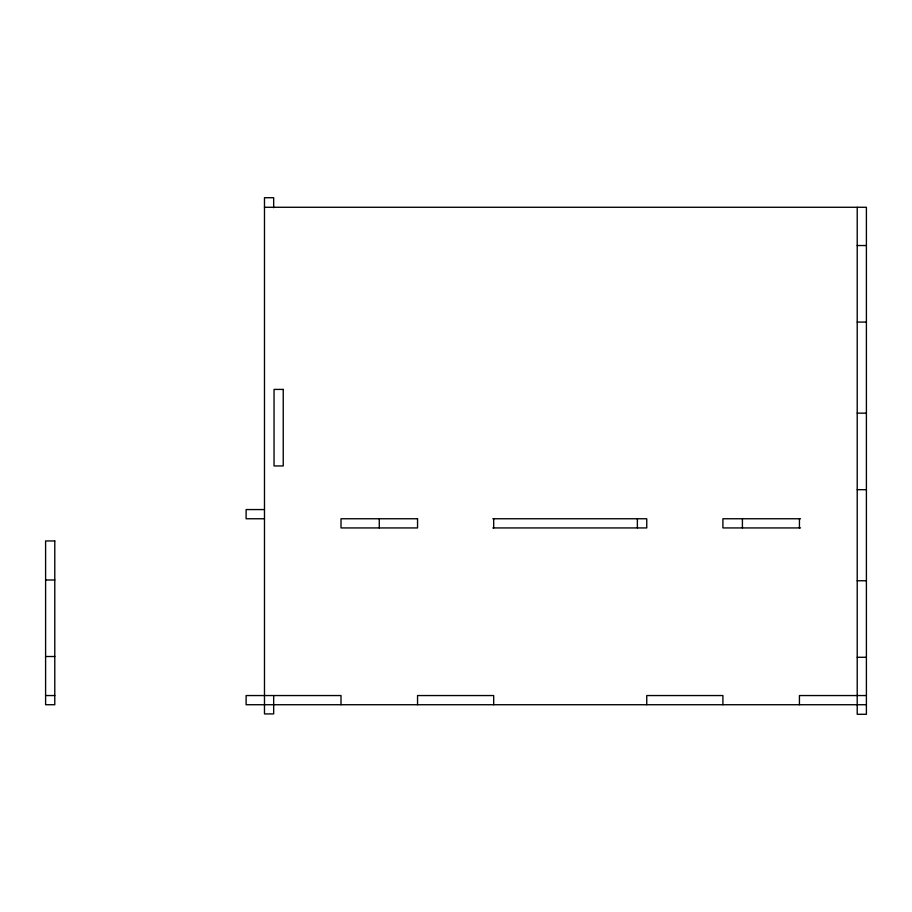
<?xml version="1.0" encoding="UTF-8"?>
<svg xmlns="http://www.w3.org/2000/svg" width="912" height="912" viewBox="0 0 912 912"><rect width="100%" height="100%" fill="white"/><g stroke="black" fill="none" stroke-linecap="round" stroke-linejoin="round"><path stroke-width="1.37" d="M264.48 207.275L866.4 207.275L866.4 714.29L857.212 714.29L857.212 207.275M857.212 245.533L866.4 245.533M857.212 322.073L866.4 322.073M857.212 413.147L866.4 413.147M857.212 489.676L866.4 489.676M264.48 509.569L246.115 509.569L246.115 518.757L264.48 518.757M492.822 518.757L646.756 518.757L646.756 527.934L492.822 527.934M800.531 518.757L722.908 518.757L722.908 527.934L800.531 527.934M45.6 579.986L54.788 579.986M857.212 580.75L866.4 580.75M45.6 656.515L54.788 656.515M857.212 657.278L866.4 657.278M45.6 695.548L54.788 695.548M866.4 695.548L799.436 695.548L799.436 704.725M866.4 704.725L246.115 704.725L246.115 695.548L341.008 695.548L341.008 704.725M799.436 518.757L799.436 527.934M742.414 518.757L742.414 527.934M722.908 704.725L722.908 695.548L646.756 695.548L646.756 704.725M637.374 518.757L637.374 527.934M493.688 518.757L493.688 527.934M493.688 704.725L493.688 695.548L417.548 695.548L417.548 704.725M379.278 518.757L379.278 527.934M273.668 207.674L273.668 197.71L264.48 197.71L264.48 713.914L273.668 713.914L273.668 695.548M283.233 389.413L274.045 389.413L274.045 465.952L283.233 465.952L283.233 389.413M417.548 518.757L341.008 518.757L341.008 527.934L417.548 527.934L417.548 518.757M54.788 540.953L45.6 540.953L45.6 704.725L54.788 704.725L54.788 540.953"/></g></svg>
